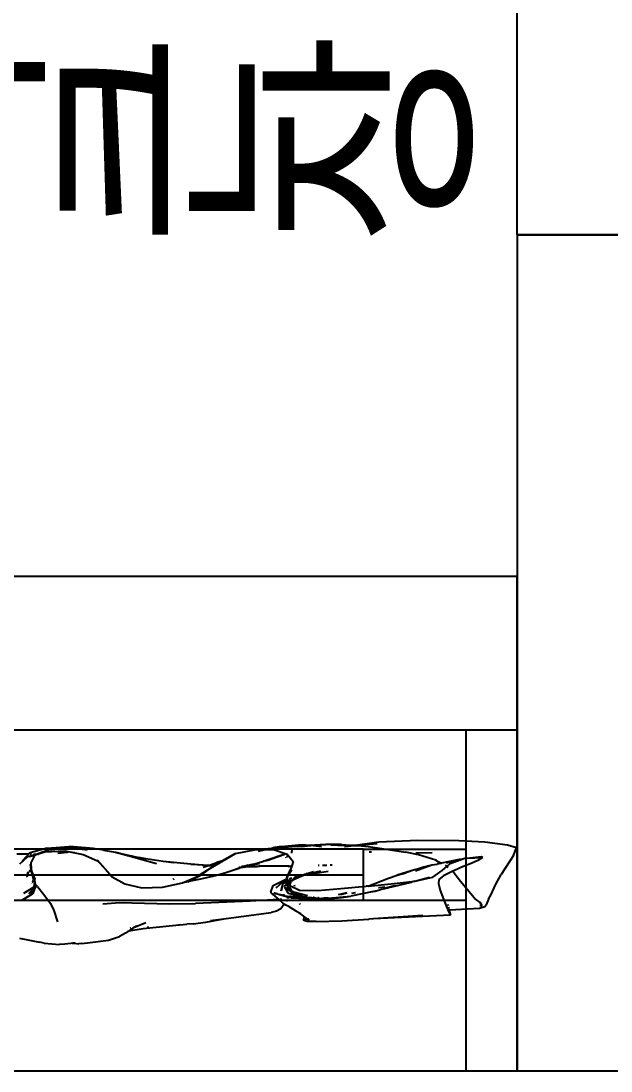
# Model space of a CAD drawing. Header units: millimetres. Extents: x -41292 to 298682, y -22072 to 33155.
# Drawn here: x 33644 to 33990, y 1091 to 1706 of the extents above; entities that cross this region are included whole.
import ezdxf

# ---------------------------------------------------------------- set-up
doc = ezdxf.new("R2010")
doc.units = ezdxf.units.MM
for name, color, linetype in [('0-ELC TEXT', 7, 'Continuous'), ('벽1', 2, 'Continuous'), ('창호', 4, 'Continuous'), ('틀', 8, 'Continuous')]:
    doc.layers.add(name, color=color, linetype=linetype)
doc.styles.add('코레일둥고', font='@Microsoft JhengHei Light.ttf')

# ---------------------------------------------------------------- blocks, each defined once
blk = doc.blocks.new('AHSISHEUD')
for p, q in [((34562.05, 19228.67), (34562.05, 19528.67)), ((34562.05, 19228.67), (34672.05, 19228.67)), ((34562.05, 19228.67), (34562.05, 19028.67)), ((34112.05, 19028.67), (34562.05, 19028.67)), ((34562.05, 18738.67), (34562.05, 19028.67)), ((34423.79, 18870.3), (34434.22, 18871.17)), ((34439.35, 18870.79), (34432.58, 18870.15)), ((34434.22, 18871.17), (34432.98, 18870.42)), ((34433.39, 18870.13), (34439.35, 18870.79)), ((34433.96, 18870.49), (34439.69, 18870.89)), ((34438.16, 18871.05), (34434.22, 18871.17)), ((34435.49, 18870.31), (34439.35, 18870.79)), ((34435.49, 18870.31), (34441.16, 18870.74)), ((34439.69, 18870.89), (34438.16, 18871.05)), ((34439.86, 18870.88), (34439.35, 18870.79)), ((34440.21, 18870.84), (34439.35, 18870.79)), ((34439.69, 18870.89), (34439.86, 18870.88)), ((34439.93, 18870.87), (34439.86, 18870.88)), ((34440.9, 18870.98), (34439.93, 18870.87)), ((34440.21, 18870.84), (34439.93, 18870.87)), ((34449.96, 18871.4), (34440.21, 18870.84)), ((34441.16, 18870.74), (34440.21, 18870.84)), ((34440.9, 18870.98), (34449.96, 18871.4)), ((34441.16, 18870.74), (34449.96, 18871.4)), ((34447.56, 18870.07), (34441.16, 18870.74)), ((34459.16, 18871.35), (34449.96, 18871.4)), ((34457.11, 18871.02), (34453.05, 18870.93)), ((34462.07, 18870.89), (34453.05, 18870.93)), ((34457.11, 18871.02), (34461.64, 18870.96)), ((34459.16, 18871.35), (34467, 18870.86)), ((34462.21, 18870.95), (34467, 18870.86)), ((34467, 18870.86), (34462.67, 18870.89)), ((34467, 18870.86), (34464.92, 18870.59)), ((34468.63, 18870.74), (34465.71, 18870.49)), ((34467, 18870.86), (34467.28, 18870.9)), ((34481.03, 18872.69), (34467.28, 18870.9)), ((34467.28, 18870.9), (34468.04, 18870.86)), ((34468.04, 18870.86), (34468.96, 18870.76)), ((34480.15, 18871.71), (34468.96, 18870.76)), ((34468.96, 18870.76), (34474.84, 18870.16)), ((34503.98, 18873.73), (34481.03, 18872.69)), ((34527.94, 18873.64), (34503.98, 18873.73)), ((34543.21, 18872.86), (34527.94, 18873.64)), ((34556.39, 18871.04), (34543.21, 18872.86)), ((34561.63, 18869.5), (34556.39, 18871.04)), ((34268.96, 18865.9), (34276.17, 18865.84)), ((34272.75, 18862.22), (34276.17, 18865.84)), ((34275.55, 18864.38), (34279.95, 18865.58)), ((34276.17, 18865.84), (34276.77, 18866.48)), ((34276.17, 18865.84), (34276.28, 18865.84)), ((34276.56, 18864.46), (34282.92, 18866.33)), ((34276.56, 18864.46), (34279.95, 18865.58)), ((34286.89, 18869.16), (34276.77, 18866.48)), ((34276.85, 18865.83), (34277.72, 18865.83)), ((34279.49, 18865.02), (34277.18, 18860.61)), ((34278.75, 18865.82), (34280.63, 18865.8)), ((34279.49, 18865.02), (34278.89, 18864.79)), ((34281.53, 18865.8), (34279.49, 18865.02)), ((34279.95, 18865.58), (34280.63, 18865.8)), ((34280.63, 18865.8), (34283.77, 18866.84)), ((34280.63, 18865.8), (34283.41, 18866.52)), ((34282.92, 18866.33), (34281.53, 18865.8)), ((34281.53, 18865.8), (34281.67, 18865.79)), ((34282.92, 18866.33), (34283.41, 18866.52)), ((34287.27, 18867.99), (34283.41, 18866.52)), ((34283.41, 18866.52), (34285.37, 18867.04)), ((34283.77, 18866.84), (34287.34, 18868.3)), ((34284.74, 18867.16), (34283.77, 18866.84)), ((34284.74, 18867.16), (34287.64, 18868.33)), ((34284.74, 18867.16), (34287.27, 18867.99)), ((34285.37, 18867.04), (34297.22, 18867.61)), ((34286.89, 18869.16), (34286.93, 18869.16)), ((34286.93, 18869.16), (34287.06, 18869.19)), ((34287.06, 18869.19), (34289.38, 18869.37)), ((34299.59, 18869.98), (34287.23, 18869.02)), ((34295.36, 18869.58), (34287.23, 18869.02)), ((34287.27, 18867.99), (34287.64, 18868.33)), ((34287.34, 18868.3), (34287.64, 18868.33)), ((34299.54, 18869.87), (34287.55, 18868.85)), ((34287.55, 18868.85), (34295.36, 18869.58)), ((34287.64, 18868.33), (34287.67, 18868.34)), ((34298.75, 18869.58), (34287.67, 18868.34)), ((34287.67, 18868.34), (34298.66, 18869.49)), ((34289.38, 18869.37), (34299.96, 18870.28)), ((34289.38, 18869.37), (34299.81, 18870.16)), ((34293.1, 18866.33), (34298.81, 18866.94)), ((34298.81, 18866.94), (34294.02, 18866.29)), ((34295.36, 18869.58), (34299.59, 18869.98)), ((34299.54, 18869.87), (34295.36, 18869.58)), ((34297.22, 18867.61), (34302.94, 18866.54)), ((34310.32, 18868.12), (34298.75, 18869.58)), ((34299.04, 18866.95), (34298.81, 18866.94)), ((34299.68, 18869.97), (34299.54, 18869.87)), ((34301.32, 18869.75), (34299.54, 18869.87)), ((34299.59, 18869.98), (34299.68, 18869.97)), ((34299.72, 18869.99), (34299.68, 18869.97)), ((34299.72, 18869.99), (34313.09, 18868.91)), ((34299.72, 18869.99), (34303.15, 18869.62)), ((34311.53, 18869.3), (34299.96, 18870.28)), ((34302.94, 18866.54), (34300.06, 18866.99)), ((34301.32, 18869.75), (34302.26, 18869.62)), ((34302.94, 18866.54), (34307.99, 18865.59)), ((34313.09, 18868.91), (34303.15, 18869.62)), ((34303.15, 18869.62), (34312.22, 18868.7)), ((34307.99, 18865.59), (34316.3, 18861.82)), ((34311.53, 18869.3), (34313.41, 18869.18)), ((34313.74, 18869.11), (34313.36, 18869.14)), ((34313.41, 18869.18), (34313.74, 18869.11)), ((34319.79, 18868.07), (34313.74, 18869.11)), ((34319.79, 18868.07), (34326.87, 18866.83)), ((34326.87, 18866.83), (34327.25, 18866.79)), ((34326.87, 18866.83), (34333.3, 18865.08)), ((34327.25, 18866.79), (34340.58, 18863.75)), ((34333.3, 18865.08), (34327.25, 18866.79)), ((34333.51, 18865.02), (34333.3, 18865.08)), ((34333.51, 18865.02), (34333.79, 18864.99)), ((34333.79, 18864.99), (34334.02, 18864.93)), ((34334.02, 18864.93), (34350.77, 18860.31)), ((34336.5, 18864.49), (34334.02, 18864.93)), ((34337.03, 18864.36), (34336.5, 18864.49)), ((34382.5, 18857.43), (34397.08, 18866.1)), ((34397.08, 18866.1), (34390.51, 18862.39)), ((34397.08, 18866.1), (34408.28, 18868.35)), ((34408.28, 18868.35), (34413.96, 18868.93)), ((34408.28, 18868.35), (34418.39, 18868.38)), ((34410.59, 18867.51), (34413.92, 18868.27)), ((34413.96, 18868.93), (34418.44, 18869.29)), ((34425.97, 18865.67), (34414.57, 18861.89)), ((34416.05, 18862.3), (34425.97, 18865.67)), ((34418.42, 18868.38), (34418.39, 18868.38)), ((34418.42, 18868.38), (34423.14, 18869.02)), ((34421.95, 18868.93), (34418.42, 18868.38)), ((34418.42, 18868.38), (34419.45, 18868.39)), ((34418.44, 18869.29), (34423.55, 18869.69)), ((34418.44, 18869.29), (34418.96, 18869.4)), ((34423.79, 18870.3), (34418.96, 18869.4)), ((34419.45, 18868.39), (34427.35, 18865.7)), ((34422.64, 18869.02), (34421.95, 18868.93)), ((34423.55, 18869.69), (34430.22, 18870.23)), ((34427.23, 18864.4), (34428.21, 18864.57)), ((34427.35, 18865.7), (34428.3, 18864.58)), ((34428.21, 18864.57), (34428.3, 18864.58)), ((34428.3, 18864.58), (34428.53, 18864.31)), ((34430.14, 18868.48), (34429.96, 18866.3)), ((34430.22, 18870.23), (34432.98, 18870.42)), ((34431.69, 18870.18), (34431.61, 18870.18)), ((34431.69, 18870.18), (34432.85, 18870.35)), ((34432.58, 18870.15), (34432.53, 18870.15)), ((34432.85, 18870.35), (34432.58, 18870.15)), ((34432.85, 18870.35), (34433.96, 18870.49)), ((34432.98, 18870.42), (34432.85, 18870.35)), ((34432.98, 18870.42), (34433.96, 18870.49)), ((34461.16, 18870.1), (34460.9, 18870.08)), ((34464.39, 18870.52), (34461.16, 18870.1)), ((34465, 18870.43), (34461.16, 18870.1)), ((34474.84, 18870.16), (34480.24, 18869.51)), ((34475.36, 18867.07), (34476.77, 18867.14)), ((34480.24, 18869.51), (34496.71, 18867)), ((34504.29, 18865.38), (34496.71, 18867)), ((34512.29, 18866.6), (34502.75, 18866.31)), ((34514.4, 18862.22), (34504.29, 18865.38)), ((34559.99, 18864.94), (34552.81, 18853.9)), ((34559.99, 18864.94), (34561.63, 18869.5)), ((34270.88, 18860.12), (34272.63, 18861.72)), ((34272.56, 18861.4), (34272.63, 18861.72)), ((34272.63, 18861.72), (34272.75, 18862.22)), ((34272.63, 18861.72), (34272.72, 18861.81)), ((34272.71, 18861.52), (34272.72, 18861.81)), ((34272.72, 18861.81), (34275.55, 18864.38)), ((34272.72, 18861.81), (34272.75, 18862.22)), ((34273.4, 18862.07), (34273.4, 18862.05)), ((34277.05, 18859.79), (34277.04, 18859.71)), ((34277.68, 18855.6), (34277.04, 18859.71)), ((34277.04, 18859.71), (34277.54, 18857.02)), ((34277.18, 18860.61), (34277.54, 18857.02)), ((34316.3, 18861.82), (34320.79, 18857.15)), ((34320.79, 18857.15), (34316.31, 18862.28)), ((34344.66, 18863), (34340.58, 18863.75)), ((34340.58, 18863.75), (34341.83, 18863.46)), ((34344.66, 18863), (34341.83, 18863.46)), ((34354.78, 18861.47), (34344.66, 18863)), ((34360.72, 18860.57), (34354.78, 18861.47)), ((34370.98, 18859.9), (34354.78, 18861.47)), ((34380.14, 18859.01), (34370.98, 18859.9)), ((34370.98, 18859.9), (34381.87, 18859.28)), ((34378.18, 18858.02), (34381.05, 18859)), ((34380.14, 18859.01), (34381.05, 18859)), ((34381.05, 18859), (34381.87, 18859.28)), ((34381.05, 18859), (34384.89, 18858.91)), ((34381.87, 18859.28), (34386.26, 18860.79)), ((34381.87, 18859.28), (34385.19, 18859.09)), ((34384.89, 18858.91), (34382.5, 18857.43)), ((34384.89, 18858.91), (34385.19, 18859.09)), ((34389.56, 18861.8), (34385.19, 18859.09)), ((34389.56, 18861.8), (34386.26, 18860.79)), ((34390.51, 18862.39), (34389.56, 18861.8)), ((34400.39, 18858.45), (34400.36, 18858.43)), ((34400.39, 18858.45), (34400.48, 18858.45)), ((34400.53, 18858.5), (34400.48, 18858.45)), ((34400.48, 18858.45), (34401.51, 18858.45)), ((34400.53, 18858.5), (34400.58, 18858.52)), ((34400.55, 18858.51), (34400.58, 18858.52)), ((34400.58, 18858.52), (34400.89, 18858.52)), ((34400.7, 18858.57), (34400.73, 18858.58)), ((34400.7, 18858.57), (34400.78, 18858.58)), ((34400.73, 18858.58), (34400.78, 18858.58)), ((34400.78, 18858.58), (34402.91, 18858.84)), ((34400.78, 18858.58), (34400.89, 18858.52)), ((34402.13, 18858.46), (34400.86, 18858.02)), ((34400.89, 18858.52), (34401.18, 18858.52)), ((34400.96, 18858.68), (34403.66, 18859.04)), ((34401.33, 18858.53), (34401.18, 18858.52)), ((34401.33, 18858.53), (34401.53, 18858.56)), ((34401.53, 18858.56), (34401.63, 18858.56)), ((34401.6, 18858.06), (34403.18, 18858.52)), ((34401.66, 18858.58), (34401.63, 18858.56)), ((34401.63, 18858.56), (34401.73, 18858.51)), ((34401.84, 18858.58), (34401.66, 18858.58)), ((34401.73, 18858.51), (34401.86, 18858.55)), ((34401.84, 18858.58), (34401.98, 18858.58)), ((34401.86, 18858.55), (34401.84, 18858.58)), ((34408.99, 18858.53), (34402.02, 18858.09)), ((34402.27, 18858.51), (34402.13, 18858.46)), ((34402.13, 18858.46), (34402.71, 18858.46)), ((34402.25, 18858.15), (34403.4, 18858.5)), ((34402.27, 18858.51), (34402.49, 18858.58)), ((34402.27, 18858.51), (34402.71, 18858.46)), ((34403.39, 18858.89), (34402.49, 18858.58)), ((34402.84, 18858.5), (34402.49, 18858.58)), ((34402.49, 18858.58), (34403.1, 18858.58)), ((34402.71, 18858.46), (34402.84, 18858.5)), ((34402.94, 18858.53), (34402.84, 18858.5)), ((34403.1, 18858.58), (34403.12, 18858.59)), ((34403.44, 18858.6), (34403.18, 18858.52)), ((34403.4, 18858.5), (34403.18, 18858.52)), ((34403.92, 18859.08), (34403.39, 18858.89)), ((34403.39, 18858.89), (34404.18, 18858.99)), ((34403.47, 18858.52), (34403.4, 18858.5)), ((34405.92, 18859.47), (34403.44, 18858.6)), ((34403.44, 18858.6), (34403.68, 18858.58)), ((34403.47, 18858.52), (34403.68, 18858.58)), ((34405.24, 18858.48), (34403.47, 18858.52)), ((34403.68, 18858.58), (34403.78, 18858.61)), ((34403.78, 18858.61), (34405.91, 18859.25)), ((34403.78, 18858.61), (34410.95, 18858.84)), ((34403.78, 18858.61), (34408.99, 18858.53)), ((34404.43, 18859.25), (34403.92, 18859.08)), ((34403.92, 18859.08), (34405.02, 18859.23)), ((34404.18, 18858.99), (34405.02, 18859.23)), ((34404.61, 18859.05), (34404.18, 18858.99)), ((34405.92, 18859.47), (34405.02, 18859.23)), ((34405.24, 18858.48), (34408.99, 18858.53)), ((34405.91, 18859.25), (34405.41, 18859.18)), ((34405.91, 18859.25), (34413.61, 18861.57)), ((34411.27, 18860.07), (34405.91, 18859.25)), ((34405.92, 18859.47), (34407.91, 18860.09)), ((34408.99, 18858.53), (34409.09, 18858.53)), ((34409.09, 18858.53), (34409.61, 18858.57)), ((34409.61, 18858.57), (34409.65, 18858.57)), ((34409.65, 18858.57), (34409.73, 18858.57)), ((34409.73, 18858.57), (34411.23, 18858.67)), ((34416.72, 18858.64), (34409.73, 18858.57)), ((34410.98, 18860.89), (34413.75, 18861.66)), ((34420.01, 18858.72), (34411.23, 18858.67)), ((34413.75, 18861.66), (34413.61, 18861.57)), ((34414.57, 18861.89), (34413.75, 18861.66)), ((34414.57, 18861.89), (34416.05, 18862.3)), ((34420.01, 18858.72), (34416.72, 18858.64)), ((34421, 18858.71), (34420.01, 18858.72)), ((34421.8, 18858.73), (34421, 18858.71)), ((34428.45, 18858.77), (34421.8, 18858.73)), ((34427.05, 18863.6), (34426.86, 18864.24)), ((34428.53, 18864.31), (34427.06, 18864.32)), ((34428.45, 18858.77), (34428.41, 18858.91)), ((34428.62, 18858.19), (34428.45, 18858.77)), ((34428.52, 18858.77), (34428.45, 18858.77)), ((34428.52, 18858.77), (34429.32, 18858.79)), ((34428.53, 18864.31), (34430.99, 18861.42)), ((34429.33, 18858.94), (34429.32, 18858.89)), ((34429.32, 18858.89), (34429.32, 18858.79)), ((34429.32, 18858.79), (34430.12, 18858.81)), ((34429.32, 18858.79), (34429.33, 18858.2)), ((34430.12, 18858.81), (34429.42, 18856.71)), ((34430.99, 18861.42), (34430.12, 18858.81)), ((34445.56, 18859.22), (34446.16, 18859.24)), ((34448.1, 18859.29), (34450.63, 18859.36)), ((34452.51, 18859.41), (34453.83, 18859.45)), ((34502.45, 18855.96), (34512.2, 18859.51)), ((34510.13, 18858.82), (34502.45, 18855.96)), ((34507.18, 18858.25), (34510.13, 18858.82)), ((34510.13, 18858.82), (34512.2, 18859.51)), ((34512.2, 18859.51), (34515.33, 18859.96)), ((34514.4, 18862.22), (34514.66, 18862.09)), ((34514.66, 18862.09), (34514.52, 18862.62)), ((34514.66, 18862.09), (34517.74, 18860.52)), ((34515.49, 18860), (34515.33, 18859.96)), ((34515.49, 18860), (34517.55, 18860.48)), ((34516.96, 18860.21), (34515.49, 18860)), ((34516.96, 18860.21), (34516.99, 18860.22)), ((34517.74, 18860.52), (34517.55, 18860.48)), ((34528.19, 18862.55), (34517.74, 18860.52)), ((34518.13, 18856.14), (34520.88, 18858.53)), ((34519.86, 18859.2), (34520.47, 18858.8)), ((34520.66, 18860.6), (34522.25, 18861.01)), ((34520.88, 18858.53), (34522.84, 18860.23)), ((34520.88, 18858.53), (34521.63, 18858.03)), ((34522.25, 18861.01), (34528.19, 18862.55)), ((34522.25, 18861.01), (34523.61, 18861.21)), ((34522.84, 18860.23), (34531.38, 18863.31)), ((34528.92, 18862.7), (34528.19, 18862.55)), ((34531.06, 18858.67), (34528.72, 18857.79)), ((34528.92, 18862.7), (34531.46, 18863.4)), ((34535.06, 18860.28), (34531.06, 18858.67)), ((34531.38, 18863.31), (34541.85, 18863.85)), ((34531.38, 18863.31), (34532.9, 18863.46)), ((34531.46, 18863.4), (34532.9, 18863.46)), ((34532.9, 18863.46), (34541.07, 18864.28)), ((34532.9, 18863.46), (34541.85, 18863.85)), ((34538.96, 18861.93), (34535.06, 18860.28)), ((34541.85, 18863.85), (34538.96, 18861.93)), ((34541.07, 18864.28), (34541.85, 18863.85)), ((34275.36, 18852.45), (34274.9, 18853.05)), ((34274.9, 18852.97), (34275.33, 18852.38)), ((34274.96, 18853.57), (34274.95, 18853.52)), ((34275.52, 18852.91), (34274.95, 18853.52)), ((34274.95, 18853.52), (34275.54, 18852.96)), ((34275.11, 18855.03), (34275.85, 18853.88)), ((34276.01, 18854.34), (34275.37, 18855.24)), ((34276.11, 18855.3), (34276.26, 18855.04)), ((34276.2, 18855.31), (34276.15, 18855.31)), ((34276.2, 18855.31), (34276.3, 18855.15)), ((34276.28, 18855.11), (34276.3, 18855.15)), ((34277.23, 18855.51), (34276.6, 18856.63)), ((34276.6, 18856.63), (34277.16, 18855.49)), ((34277.54, 18857.02), (34277.68, 18855.6)), ((34277.54, 18857.02), (34277.69, 18856.15)), ((34277.69, 18856.15), (34277.68, 18855.6)), ((34278.08, 18854.01), (34277.68, 18855.6)), ((34279.71, 18851.11), (34277.69, 18856.15)), ((34277.69, 18856.15), (34278.23, 18853.75)), ((34278.23, 18853.75), (34278.08, 18854.01)), ((34278.28, 18853.23), (34278.08, 18854.01)), ((34279.45, 18851.59), (34278.23, 18853.75)), ((34278.23, 18853.75), (34278.4, 18852.98)), ((34278.28, 18853.23), (34278.4, 18852.98)), ((34278.88, 18850.82), (34278.28, 18853.23)), ((34278.4, 18852.98), (34279.22, 18851.32)), ((34278.4, 18852.98), (34278.88, 18850.82)), ((34320.79, 18857.15), (34324.96, 18852.38)), ((34324.96, 18852.38), (34332.31, 18848.33)), ((34366.17, 18848.88), (34374.3, 18852.4)), ((34376.49, 18852.98), (34369.84, 18849.66)), ((34372.96, 18851.58), (34374.3, 18852.4)), ((34374.3, 18852.4), (34382.5, 18857.43)), ((34374.3, 18852.4), (34375.14, 18852.76)), ((34375.14, 18852.76), (34382.5, 18857.43)), ((34381.82, 18852.28), (34375.68, 18850.89)), ((34376.49, 18852.98), (34382.5, 18857.43)), ((34385.42, 18853.04), (34381.82, 18852.28)), ((34391.4, 18854.75), (34385.42, 18853.04)), ((34396.11, 18856.38), (34391.4, 18854.75)), ((34400.86, 18858.02), (34396.11, 18856.38)), ((34399.26, 18857.38), (34396.11, 18856.38)), ((34399.64, 18857.94), (34399.06, 18857.9)), ((34399.55, 18857.45), (34399.26, 18857.38)), ((34402.02, 18858.09), (34399.55, 18857.45)), ((34401.6, 18858.06), (34399.55, 18857.45)), ((34401.41, 18858.05), (34400.86, 18858.02)), ((34402.02, 18858.09), (34401.6, 18858.06)), ((34402.25, 18858.15), (34402.02, 18858.09)), ((34427.27, 18852.14), (34427.29, 18852.18)), ((34427.29, 18852.18), (34427.39, 18852.32)), ((34427.34, 18851.64), (34427.39, 18852.32)), ((34427.39, 18852.32), (34430.12, 18856.84)), ((34427.39, 18852.32), (34429.42, 18856.71)), ((34427.39, 18852.32), (34427.46, 18851.28)), ((34431.95, 18852.38), (34431.75, 18852.1)), ((34431.95, 18852.38), (34432.01, 18852.39)), ((34432.64, 18853.11), (34432.01, 18852.39)), ((34432.09, 18851.2), (34435.87, 18853.86)), ((34432.09, 18851.2), (34435.49, 18852.85)), ((34435.49, 18852.85), (34437.49, 18853.54)), ((34435.49, 18852.85), (34436.47, 18853.33)), ((34436.47, 18853.33), (34451.41, 18855.79)), ((34437.53, 18853.64), (34436.47, 18853.33)), ((34437.49, 18853.54), (34436.47, 18853.33)), ((34436.47, 18853.33), (34436.73, 18853.46)), ((34436.73, 18853.46), (34437.24, 18853.7)), ((34436.73, 18853.46), (34437.53, 18853.64)), ((34442.71, 18855.34), (34437.24, 18853.7)), ((34437.24, 18853.7), (34439.16, 18854.64)), ((34438.54, 18853.79), (34437.49, 18853.54)), ((34437.96, 18853.7), (34437.49, 18853.54)), ((34437.96, 18853.7), (34437.53, 18853.64)), ((34438.26, 18853.81), (34437.96, 18853.7)), ((34438.54, 18853.79), (34437.96, 18853.7)), ((34446.83, 18855.77), (34438.26, 18853.81)), ((34442.71, 18855.34), (34438.26, 18853.81)), ((34438.67, 18853.81), (34438.54, 18853.79)), ((34446.83, 18855.77), (34438.67, 18853.81)), ((34486.73, 18851.61), (34491.72, 18853.45)), ((34502.47, 18856.71), (34491.72, 18853.45)), ((34491.72, 18853.45), (34496.86, 18854.87)), ((34502.47, 18856.71), (34496.86, 18854.87)), ((34502.23, 18849.9), (34510.72, 18852.34)), ((34502.23, 18849.9), (34512.73, 18852.27)), ((34502.47, 18856.71), (34507.18, 18858.25)), ((34512.73, 18852.27), (34518.13, 18856.14)), ((34519.04, 18853.12), (34516.23, 18850.95)), ((34523.22, 18855.27), (34519.04, 18853.12)), ((34524.33, 18855.76), (34523.22, 18855.27)), ((34527.14, 18857.02), (34524.33, 18855.76)), ((34524.33, 18855.76), (34528.86, 18849.98)), ((34528.72, 18857.79), (34527.14, 18857.02)), ((34549.37, 18847.72), (34552.81, 18853.9)), ((34279.05, 18846.49), (34272.97, 18842.78)), ((34279.79, 18846.32), (34277.4, 18842.46)), ((34277.98, 18848.82), (34278.08, 18848.68)), ((34278.14, 18848.82), (34278.02, 18848.98)), ((34278.23, 18849.66), (34278.36, 18849.41)), ((34278.41, 18849.54), (34278.26, 18849.73)), ((34278.47, 18849.72), (34278.31, 18849.9)), ((34278.49, 18849.77), (34278.32, 18849.95)), ((34279.79, 18846.32), (34278.45, 18842.66)), ((34278.47, 18850.5), (34278.65, 18850.19)), ((34278.51, 18850.65), (34278.65, 18850.19)), ((34279.79, 18846.32), (34278.66, 18845.23)), ((34278.81, 18850.78), (34278.84, 18850.71)), ((34278.96, 18846), (34279.05, 18846.49)), ((34279.02, 18846.03), (34278.96, 18846)), ((34279.02, 18846.03), (34279.05, 18846.1)), ((34279.05, 18846.1), (34279.46, 18846.92)), ((34279.63, 18846.75), (34279.05, 18846.1)), ((34279.08, 18846.51), (34279.05, 18846.1)), ((34279.08, 18846.51), (34279.05, 18846.49)), ((34279.18, 18846.56), (34279.08, 18846.51)), ((34279.18, 18846.56), (34279.22, 18846.59)), ((34279.22, 18851.32), (34279.22, 18850.93)), ((34279.22, 18846.95), (34279.28, 18847.1)), ((34279.22, 18846.95), (34279.22, 18846.59)), ((34279.25, 18847.13), (34279.3, 18847.31)), ((34279.28, 18847.1), (34279.25, 18847.13)), ((34279.27, 18847.35), (34279.32, 18847.49)), ((34279.3, 18847.31), (34279.27, 18847.35)), ((34279.43, 18846.95), (34279.28, 18847.1)), ((34279.29, 18847.54), (34279.36, 18847.85)), ((34279.29, 18847.54), (34279.32, 18847.49)), ((34279.49, 18847.07), (34279.3, 18847.31)), ((34279.32, 18847.49), (34279.51, 18847.11)), ((34279.34, 18847.92), (34279.45, 18848.67)), ((34279.34, 18847.92), (34279.36, 18847.85)), ((34279.36, 18847.85), (34279.68, 18846.81)), ((34279.44, 18848.76), (34279.43, 18848.73)), ((34279.43, 18848.73), (34279.45, 18848.67)), ((34279.49, 18848.67), (34279.43, 18848.7)), ((34279.44, 18848.76), (34279.49, 18849.08)), ((34279.54, 18851.05), (34279.45, 18851.59)), ((34279.45, 18848.67), (34279.49, 18848.67)), ((34279.46, 18846.92), (34279.49, 18847.07)), ((34279.63, 18846.75), (34279.46, 18846.92)), ((34279.48, 18849.11), (34279.64, 18850.48)), ((34279.48, 18849.11), (34279.49, 18849.08)), ((34279.49, 18849.08), (34279.78, 18848.35)), ((34279.49, 18848.67), (34279.54, 18848.57)), ((34279.49, 18847.07), (34279.51, 18847.11)), ((34279.68, 18846.81), (34279.49, 18847.07)), ((34279.54, 18848.57), (34280.07, 18847.62)), ((34279.78, 18848.35), (34279.54, 18848.57)), ((34279.68, 18846.81), (34279.63, 18846.75)), ((34279.84, 18846.55), (34279.63, 18846.75)), ((34279.64, 18850.48), (34279.71, 18851.11)), ((34280.06, 18848.04), (34279.64, 18850.48)), ((34279.87, 18846.57), (34279.68, 18846.81)), ((34279.81, 18848.29), (34279.78, 18848.35)), ((34279.83, 18846.39), (34279.79, 18846.32)), ((34279.81, 18846.36), (34279.79, 18846.32)), ((34280.06, 18848.04), (34279.81, 18848.29)), ((34279.81, 18848.29), (34280.07, 18847.62)), ((34279.91, 18846.47), (34279.83, 18846.39)), ((34280.18, 18847.37), (34279.87, 18846.57)), ((34279.93, 18846.48), (34279.91, 18846.47)), ((34280.05, 18846.33), (34279.91, 18846.47)), ((34280.27, 18846.82), (34279.93, 18846.48)), ((34280.05, 18846.33), (34279.93, 18846.48)), ((34280.24, 18847.04), (34279.99, 18846.64)), ((34280.07, 18848.01), (34280.06, 18848.04)), ((34281.16, 18846.83), (34280.07, 18848.01)), ((34280.16, 18847.46), (34280.07, 18848.01)), ((34280.07, 18847.62), (34280.16, 18847.46)), ((34280.16, 18847.46), (34280.19, 18847.41)), ((34280.19, 18847.41), (34280.18, 18847.37)), ((34280.18, 18847.37), (34280.28, 18847.11)), ((34280.24, 18847.04), (34280.18, 18847.37)), ((34280.28, 18847.11), (34280.24, 18847.04)), ((34280.27, 18846.82), (34280.24, 18847.04)), ((34281.16, 18846.83), (34284.92, 18842.07)), ((34332.31, 18848.33), (34342.29, 18846)), ((34342.29, 18846), (34354.34, 18846.38)), ((34354.34, 18846.38), (34366.08, 18848.85)), ((34360.58, 18851), (34360.5, 18850.96)), ((34361.13, 18851.12), (34360.74, 18850.97)), ((34366.17, 18848.88), (34366.08, 18848.85)), ((34369.29, 18849.54), (34366.17, 18848.88)), ((34369.29, 18849.54), (34369.84, 18849.66)), ((34375.68, 18850.89), (34369.84, 18849.66)), ((34417.91, 18843.38), (34419.28, 18847.41)), ((34419.28, 18847.41), (34426.53, 18851.16)), ((34425.02, 18849.8), (34420.71, 18845.78)), ((34424.8, 18848.63), (34423.95, 18844.16)), ((34423.95, 18844.16), (34424.82, 18848.33)), ((34424.8, 18848.63), (34427.19, 18849.72)), ((34424.8, 18848.63), (34424.82, 18848.33)), ((34425.02, 18849.8), (34425.03, 18849.84)), ((34425.09, 18849.86), (34425.03, 18849.84)), ((34425.34, 18850.1), (34425.09, 18849.86)), ((34427.27, 18850.7), (34425.34, 18850.1)), ((34425.34, 18850.1), (34427.26, 18850.65)), ((34427.08, 18848.12), (34425.63, 18847.07)), ((34425.63, 18847.07), (34425.83, 18846.76)), ((34428.17, 18842.75), (34425.83, 18846.76)), ((34426.53, 18851.16), (34427.32, 18851.34)), ((34427.04, 18847.61), (34427.08, 18848.12)), ((34427.04, 18847.61), (34427.72, 18846.74)), ((34427.06, 18845.7), (34427.72, 18846.74)), ((34427.08, 18848.12), (34427.19, 18849.72)), ((34427.18, 18851.95), (34427.2, 18852.03)), ((34427.22, 18851.84), (34427.18, 18851.95)), ((34427.19, 18849.72), (34427.26, 18850.65)), ((34427.2, 18852.03), (34427.27, 18852.14)), ((34427.32, 18851.34), (34427.22, 18851.84)), ((34427.22, 18851.84), (34427.34, 18851.64)), ((34427.26, 18850.65), (34427.27, 18850.7)), ((34427.27, 18850.7), (34427.3, 18851.15)), ((34427.3, 18851.15), (34427.32, 18851.34)), ((34427.74, 18847.43), (34427.3, 18851.15)), ((34427.32, 18851.34), (34427.33, 18851.54)), ((34427.33, 18851.54), (34427.34, 18851.64)), ((34427.33, 18851.54), (34427.46, 18851.28)), ((34427.46, 18851.28), (34427.47, 18851.15)), ((34427.47, 18851.15), (34427.66, 18848.6)), ((34427.47, 18851.15), (34428.24, 18849.04)), ((34428.24, 18849.04), (34427.66, 18848.6)), ((34428.26, 18848.98), (34427.66, 18848.54)), ((34427.66, 18848.6), (34427.66, 18848.54)), ((34427.66, 18848.54), (34427.74, 18847.43)), ((34427.72, 18846.74), (34427.99, 18847.16)), ((34427.72, 18846.74), (34428.37, 18845.92)), ((34428.18, 18847.46), (34427.88, 18848.03)), ((34428.18, 18847.46), (34428.48, 18847.94)), ((34428.59, 18849.3), (34428.24, 18849.04)), ((34428.24, 18849.04), (34428.26, 18848.98)), ((34428.51, 18849.16), (34428.26, 18848.98)), ((34428.26, 18848.98), (34428.46, 18848.39)), ((34429.35, 18850.66), (34428.27, 18850.18)), ((34428.28, 18850.21), (34429.35, 18850.66)), ((34428.53, 18846.56), (34428.37, 18845.92)), ((34428.54, 18846.4), (34428.39, 18845.89)), ((34428.48, 18848.41), (34428.46, 18848.39)), ((34428.48, 18847.94), (34428.46, 18848.39)), ((34428.46, 18848.39), (34428.58, 18848.1)), ((34428.48, 18848.41), (34429.15, 18849.13)), ((34428.48, 18847.94), (34428.56, 18848.07)), ((34428.49, 18847.49), (34428.48, 18847.94)), ((34428.57, 18846.52), (34428.53, 18846.56)), ((34428.57, 18846.52), (34428.54, 18846.4)), ((34428.57, 18845.67), (34428.54, 18846.4)), ((34428.58, 18848.1), (34428.56, 18848.07)), ((34428.56, 18848.07), (34428.74, 18847.51)), ((34428.56, 18848.07), (34428.77, 18847.6)), ((34428.58, 18848.1), (34429.1, 18848.91)), ((34428.66, 18846.42), (34428.81, 18846.26)), ((34428.69, 18851.06), (34429.04, 18851.17)), ((34428.72, 18845.48), (34428.81, 18846.26)), ((34429.81, 18851.49), (34428.73, 18851.16)), ((34428.77, 18847.6), (34428.74, 18847.51)), ((34429.1, 18848.91), (34428.77, 18847.6)), ((34428.77, 18847.6), (34428.8, 18847.51)), ((34428.8, 18847.51), (34428.85, 18847.49)), ((34428.81, 18846.26), (34429.76, 18844.16)), ((34429.72, 18844.45), (34428.81, 18846.26)), ((34429.03, 18848.12), (34428.85, 18847.49)), ((34428.85, 18847.49), (34428.95, 18847.44)), ((34428.95, 18847.44), (34429.03, 18848.12)), ((34428.95, 18847.44), (34434.7, 18844.6)), ((34429, 18851.72), (34430.07, 18851.96)), ((34429.27, 18848.95), (34429.03, 18848.12)), ((34429.03, 18848.12), (34429.1, 18848.91)), ((34429.2, 18851.22), (34429.04, 18851.17)), ((34429.1, 18848.91), (34429.13, 18848.97)), ((34429.13, 18848.97), (34429.3, 18849.24)), ((34429.13, 18848.97), (34429.15, 18849.13)), ((34429.3, 18849.24), (34429.15, 18849.13)), ((34429.27, 18848.95), (34429.62, 18849.46)), ((34429.37, 18849.28), (34429.27, 18848.95)), ((34429.37, 18849.28), (34429.3, 18849.24)), ((34429.35, 18850.66), (34429.37, 18850.7)), ((34430.29, 18850.46), (34429.37, 18849.28)), ((34429.37, 18849.28), (34429.62, 18849.46)), ((34429.62, 18849.46), (34432.09, 18851.2)), ((34430.29, 18850.46), (34429.85, 18850.14)), ((34430.63, 18850.84), (34430.22, 18850.53)), ((34430.35, 18850.5), (34430.29, 18850.46)), ((34430.63, 18850.84), (34430.35, 18850.5)), ((34430.68, 18850.88), (34430.63, 18850.84)), ((34431.23, 18851.5), (34430.68, 18850.88)), ((34431.12, 18851.49), (34431.06, 18851.43)), ((34431.12, 18851.49), (34431.23, 18851.5)), ((34431.23, 18851.5), (34431.75, 18852.1)), ((34431.75, 18852.1), (34431.66, 18852.07)), ((34431.91, 18846.85), (34431.73, 18847.49)), ((34458.84, 18845.62), (34473.59, 18846.9)), ((34474.8, 18847.02), (34473.59, 18846.9)), ((34474.76, 18847.01), (34474.8, 18847.02)), ((34474.8, 18847.02), (34488.39, 18848.31)), ((34474.8, 18847.02), (34475.18, 18847.15)), ((34475.18, 18847.15), (34486.73, 18851.61)), ((34481.35, 18846.01), (34480.87, 18845.91)), ((34484.57, 18846.45), (34481.35, 18846.01)), ((34482.12, 18844.93), (34486.11, 18846.04)), ((34490.26, 18847.23), (34483.64, 18845.46)), ((34483.64, 18845.46), (34486.11, 18846.04)), ((34486.11, 18846.04), (34500.24, 18849.33)), ((34486.11, 18846.04), (34490.26, 18847.23)), ((34488.39, 18848.31), (34502.13, 18849.88)), ((34490.26, 18847.23), (34490.85, 18847.35)), ((34502.13, 18849.88), (34500.24, 18849.33)), ((34502.13, 18849.88), (34502.23, 18849.9)), ((34516.23, 18850.95), (34516.04, 18848.53)), ((34516.04, 18848.53), (34517.06, 18844.5)), ((34528.86, 18849.98), (34535.93, 18841.58)), ((34546.89, 18842.19), (34549.37, 18847.72)), ((34278.24, 18842.54), (34272.12, 18838.85)), ((34272.12, 18838.85), (34278.22, 18842.4)), ((34278.66, 18845.23), (34275.85, 18842.48)), ((34277.4, 18842.46), (34278.66, 18845.23)), ((34278.22, 18842.4), (34278.45, 18842.66)), ((34278.22, 18842.4), (34278.24, 18842.54)), ((34278.45, 18842.66), (34278.24, 18842.54)), ((34284.92, 18842.07), (34288.69, 18836.88)), ((34417.91, 18843.38), (34417.81, 18843.01)), ((34417.81, 18843.01), (34422.49, 18839.17)), ((34420.23, 18842.78), (34419.62, 18843.15)), ((34419.79, 18841.81), (34420.03, 18841.58)), ((34421.71, 18842.45), (34420.22, 18842.95)), ((34428.33, 18840.26), (34420.23, 18842.78)), ((34428.33, 18840.26), (34422.91, 18842.06)), ((34425.95, 18841.39), (34424.64, 18841.8)), ((34425.73, 18841.61), (34424.64, 18841.8)), ((34425.95, 18841.39), (34429.16, 18840.88)), ((34428.1, 18844.87), (34427.06, 18845.7)), ((34427.14, 18840.3), (34428.33, 18840.26)), ((34428.12, 18844.94), (34428.1, 18844.87)), ((34428.1, 18844.87), (34432.47, 18841.79)), ((34428.1, 18844.87), (34428.46, 18844.69)), ((34428.39, 18845.89), (34428.12, 18844.94)), ((34428.46, 18844.69), (34428.12, 18844.94)), ((34431.53, 18841.92), (34428.17, 18842.75)), ((34433.44, 18841.27), (34428.17, 18842.75)), ((34429.74, 18840.21), (34428.33, 18840.26)), ((34428.37, 18845.92), (34428.39, 18845.89)), ((34428.39, 18845.89), (34428.57, 18845.67)), ((34428.46, 18844.69), (34428.61, 18844.62)), ((34428.61, 18844.62), (34428.57, 18845.67)), ((34428.57, 18845.67), (34428.72, 18845.48)), ((34428.61, 18844.62), (34428.72, 18845.48)), ((34428.61, 18844.57), (34428.61, 18844.62)), ((34428.61, 18844.57), (34428.64, 18844.56)), ((34428.64, 18844.56), (34429.91, 18843.85)), ((34432.47, 18841.79), (34428.64, 18844.56)), ((34428.64, 18844.56), (34429.4, 18844.22)), ((34428.72, 18845.48), (34429.76, 18844.16)), ((34430.81, 18840.71), (34428.85, 18841.06)), ((34429.22, 18840.84), (34429.16, 18840.88)), ((34429.57, 18840.81), (34429.22, 18840.84)), ((34429.32, 18845.7), (34429.72, 18844.45)), ((34429.85, 18844.05), (34429.4, 18844.22)), ((34433.41, 18840.2), (34429.57, 18840.81)), ((34430.81, 18840.71), (34429.57, 18840.81)), ((34429.72, 18844.45), (34429.85, 18844.05)), ((34429.97, 18843.97), (34429.72, 18844.45)), ((34429.74, 18840.21), (34429.88, 18840.16)), ((34429.76, 18844.16), (34429.85, 18844.05)), ((34429.85, 18844.05), (34429.88, 18844.01)), ((34429.88, 18844.01), (34429.88, 18843.95)), ((34429.97, 18843.97), (34429.88, 18844.01)), ((34429.88, 18843.95), (34429.91, 18843.85)), ((34429.96, 18843.91), (34429.88, 18843.95)), ((34429.88, 18840.16), (34434.35, 18839.9)), ((34429.91, 18843.85), (34430.05, 18843.81)), ((34429.96, 18843.91), (34429.97, 18843.97)), ((34430.01, 18843.89), (34429.96, 18843.91)), ((34430.81, 18843.6), (34429.97, 18843.97)), ((34430.05, 18843.81), (34430.01, 18843.89)), ((34430.33, 18843.73), (34430.01, 18843.89)), ((34430.07, 18843.76), (34430.05, 18843.81)), ((34430.17, 18843.74), (34430.07, 18843.76)), ((34430.33, 18843.73), (34430.17, 18843.74)), ((34430.49, 18843.65), (34430.33, 18843.73)), ((34430.81, 18843.6), (34430.49, 18843.65)), ((34431.16, 18843.32), (34430.49, 18843.65)), ((34430.89, 18843.57), (34430.81, 18843.6)), ((34430.89, 18840.69), (34430.81, 18840.71)), ((34431.06, 18843.48), (34430.89, 18843.57)), ((34431.2, 18840.68), (34430.89, 18840.69)), ((34436.22, 18841.19), (34431.06, 18843.48)), ((34439.33, 18841.22), (34431.06, 18843.48)), ((34436.22, 18841.19), (34431.16, 18843.32)), ((34433.14, 18842.35), (34431.16, 18843.32)), ((34433.41, 18840.2), (34431.2, 18840.68)), ((34433.42, 18841.35), (34431.53, 18841.92)), ((34433.34, 18841.63), (34432.47, 18841.79)), ((34432.94, 18843.09), (34432.83, 18843.48)), ((34433.02, 18840.51), (34432.94, 18840.55)), ((34433.02, 18842.81), (34433, 18842.87)), ((34433.08, 18840.53), (34433.02, 18840.51)), ((34433.05, 18840.5), (34433.02, 18840.51)), ((34433.08, 18840.53), (34433.05, 18840.5)), ((34433.08, 18840.53), (34433.18, 18840.49)), ((34433.34, 18841.63), (34433.14, 18842.35)), ((34435.3, 18841.29), (34433.14, 18842.35)), ((34435.3, 18841.29), (34433.34, 18841.63)), ((34433.63, 18840.04), (34433.37, 18840.09)), ((34433.42, 18841.35), (34433.39, 18841.46)), ((34433.41, 18840.2), (34433.75, 18840.13)), ((34433.44, 18841.27), (34433.42, 18841.35)), ((34437.17, 18840.23), (34433.42, 18841.35)), ((34437.17, 18840.23), (34433.44, 18841.27)), ((34433.63, 18840.04), (34433.77, 18840.06)), ((34433.77, 18840.06), (34433.75, 18840.13)), ((34434.01, 18840.07), (34433.75, 18840.13)), ((34433.77, 18840.06), (34434.01, 18840.07)), ((34433.91, 18840.16), (34433.86, 18840.17)), ((34434.17, 18840.04), (34434.01, 18840.07)), ((34434.17, 18840.04), (34434.36, 18840.03)), ((34434.35, 18839.9), (34435.17, 18839.92)), ((34434.35, 18839.9), (34436.02, 18839.79)), ((34434.36, 18840.03), (34434.64, 18840.03)), ((34434.67, 18840.03), (34434.64, 18840.03)), ((34434.85, 18840.02), (34434.67, 18840.03)), ((34434.7, 18844.6), (34445.3, 18844.41)), ((34435.17, 18839.92), (34434.85, 18840.02)), ((34434.85, 18840.02), (34435.36, 18840)), ((34435.24, 18839.92), (34435.17, 18839.92)), ((34435.37, 18839.89), (34435.24, 18839.92)), ((34435.3, 18841.29), (34435.45, 18841.21)), ((34435.36, 18840), (34435.63, 18840.02)), ((34435.44, 18839.89), (34435.37, 18839.89)), ((34435.44, 18839.89), (34436.11, 18839.95)), ((34436.02, 18839.79), (34435.44, 18839.89)), ((34435.44, 18839.89), (34438.06, 18839.89)), ((34435.45, 18841.21), (34435.78, 18841.2)), ((34435.63, 18840.02), (34436.11, 18839.95)), ((34435.78, 18841.2), (34440.45, 18840.37)), ((34436.11, 18839.95), (34436.39, 18839.96)), ((34436.39, 18839.96), (34437.53, 18840)), ((34436.39, 18839.96), (34438.06, 18839.89)), ((34437.23, 18840.22), (34437.17, 18840.23)), ((34437.79, 18840.18), (34437.23, 18840.22)), ((34437.43, 18840.15), (34437.23, 18840.22)), ((34437.43, 18840.15), (34437.79, 18840.18)), ((34437.63, 18840.09), (34437.43, 18840.15)), ((34437.93, 18840.01), (34437.53, 18840)), ((34437.63, 18840.09), (34437.66, 18840.09)), ((34437.93, 18840.01), (34437.66, 18840.09)), ((34437.66, 18840.09), (34438.41, 18840.03)), ((34437.79, 18840.18), (34438.48, 18840.23)), ((34439.09, 18840.08), (34437.79, 18840.18)), ((34438, 18839.99), (34437.93, 18840.01)), ((34438.04, 18839.99), (34438, 18839.99)), ((34438.04, 18839.99), (34438.41, 18840.03)), ((34438.04, 18839.99), (34438.81, 18839.87)), ((34438.06, 18839.89), (34438.35, 18839.87)), ((34438.81, 18839.87), (34438.35, 18839.87)), ((34438.41, 18840.03), (34439.09, 18840.08)), ((34439.1, 18839.96), (34438.41, 18840.03)), ((34438.81, 18839.87), (34438.97, 18839.87)), ((34439.23, 18839.84), (34438.97, 18839.87)), ((34439.09, 18840.08), (34439.21, 18840.05)), ((34439.52, 18839.98), (34439.1, 18839.96)), ((34439.23, 18839.84), (34439.84, 18839.9)), ((34439.52, 18839.98), (34439.84, 18839.9)), ((34440.26, 18839.8), (34439.84, 18839.9)), ((34440.45, 18840.37), (34440.85, 18840.4)), ((34441.79, 18840.14), (34440.45, 18840.37)), ((34441.79, 18840.14), (34442.48, 18840.16)), ((34442.9, 18839.94), (34441.79, 18840.14)), ((34442.55, 18840.53), (34443.1, 18840.57)), ((34443.86, 18839.93), (34442.9, 18839.94)), ((34443.4, 18839.85), (34442.9, 18839.94)), ((34443.4, 18839.85), (34443.45, 18839.87)), ((34443.45, 18839.87), (34443.86, 18839.93)), ((34444.24, 18839.84), (34443.45, 18839.87)), ((34443.7, 18839.8), (34443.45, 18839.87)), ((34443.94, 18839.94), (34443.86, 18839.93)), ((34444.03, 18839.93), (34443.94, 18839.94)), ((34444.24, 18839.84), (34444.45, 18839.86)), ((34444.64, 18839.83), (34444.45, 18839.86)), ((34445.3, 18844.41), (34458.84, 18845.62)), ((34445.41, 18840.25), (34445.8, 18840.26)), ((34445.87, 18840.21), (34446.07, 18840.23)), ((34447.03, 18840.1), (34447.06, 18840.09)), ((34447.06, 18840.09), (34447.19, 18840.11)), ((34447.06, 18840.09), (34447.19, 18840.08)), ((34447.19, 18840.08), (34447.22, 18840.11)), ((34447.22, 18840.11), (34447.33, 18840.09)), ((34448.53, 18839.96), (34448.5, 18839.95)), ((34448.53, 18839.96), (34448.59, 18839.95)), ((34449.08, 18839.9), (34448.89, 18839.87)), ((34451.32, 18840.03), (34449.08, 18839.9)), ((34450.69, 18839.78), (34449.08, 18839.9)), ((34451.05, 18839.8), (34459.25, 18840.29)), ((34451.32, 18840.03), (34464.62, 18841.12)), ((34453.15, 18839.82), (34459.25, 18840.29)), ((34457.42, 18842.07), (34460.75, 18842.95)), ((34458.65, 18842.17), (34462.36, 18842.99)), ((34462.36, 18842.99), (34459.08, 18842.21)), ((34459.25, 18840.29), (34464.62, 18841.12)), ((34478.87, 18844.12), (34464.62, 18841.12)), ((34467.27, 18843.08), (34465.14, 18842.75)), ((34467.36, 18843.1), (34467.27, 18843.08)), ((34474.94, 18843.37), (34478.87, 18844.12)), ((34478.87, 18844.12), (34482.12, 18844.93)), ((34517.06, 18844.5), (34518.89, 18839.32)), ((34535.93, 18841.58), (34537.43, 18839.5)), ((34545.23, 18839.31), (34546.89, 18842.19)), ((34288.69, 18836.88), (34290.77, 18832.73)), ((34319.46, 18836.57), (34329.41, 18837.34)), ((34329.41, 18837.34), (34358.23, 18836.61)), ((34331.81, 18838.54), (34331.05, 18838.4)), ((34358.23, 18836.61), (34373.63, 18836.83)), ((34405.67, 18838.22), (34373.63, 18836.83)), ((34422.49, 18839.17), (34405.67, 18838.22)), ((34422.49, 18839.17), (34423.2, 18838.59)), ((34425.29, 18836.63), (34423.2, 18838.59)), ((34424.16, 18839.27), (34423.25, 18839.22)), ((34425.62, 18836.44), (34423.63, 18833.61)), ((34425.62, 18836.44), (34425.29, 18836.63)), ((34426.61, 18835.86), (34425.62, 18836.44)), ((34428.27, 18835.03), (34426.61, 18835.86)), ((34427.07, 18838.51), (34426.71, 18837.99)), ((34428.27, 18835.03), (34432.49, 18832.58)), ((34434.63, 18836.87), (34434.81, 18836.19)), ((34440.25, 18839.71), (34436.02, 18839.79)), ((34439.23, 18839.84), (34440.25, 18839.71)), ((34440.64, 18839.71), (34440.25, 18839.71)), ((34440.64, 18839.71), (34440.99, 18839.62)), ((34442.92, 18839.69), (34440.99, 18839.62)), ((34444.04, 18839.74), (34442.92, 18839.69)), ((34442.92, 18839.69), (34443.11, 18839.65)), ((34443.11, 18839.65), (34444.43, 18839.68)), ((34443.7, 18839.8), (34444.24, 18839.84)), ((34444.04, 18839.74), (34443.7, 18839.8)), ((34445.04, 18839.77), (34444.04, 18839.74)), ((34444.43, 18839.68), (34444.04, 18839.74)), ((34444.75, 18839.68), (34444.43, 18839.68)), ((34444.75, 18839.68), (34445.56, 18839.7)), ((34445.6, 18839.59), (34444.75, 18839.68)), ((34445.21, 18839.75), (34445.04, 18839.77)), ((34445.74, 18839.61), (34445.6, 18839.59)), ((34445.86, 18839.6), (34445.74, 18839.61)), ((34445.97, 18839.63), (34445.86, 18839.6)), ((34446.61, 18839.54), (34445.97, 18839.63)), ((34446.61, 18839.54), (34449.78, 18839.73)), ((34449.78, 18839.73), (34447.34, 18839.65)), ((34447.96, 18839.74), (34448.24, 18839.78)), ((34448.24, 18839.78), (34449.78, 18839.73)), ((34450.69, 18839.78), (34448.24, 18839.78)), ((34450.69, 18839.78), (34449.78, 18839.73)), ((34451.05, 18839.8), (34450.69, 18839.78)), ((34451.67, 18839.79), (34451.05, 18839.8)), ((34451.67, 18839.79), (34453.15, 18839.82)), ((34518.89, 18839.32), (34520.51, 18835.54)), ((34520.51, 18835.54), (34521.56, 18833.13)), ((34521.85, 18835.46), (34521.68, 18836.16)), ((34522.31, 18833.61), (34522.06, 18834.63)), ((34522.41, 18833.17), (34539.99, 18834)), ((34540.44, 18837.42), (34537.43, 18839.5)), ((34539.99, 18834), (34543.21, 18834.97)), ((34540.26, 18835.68), (34541.68, 18835.37)), ((34541.68, 18835.37), (34540.44, 18837.42)), ((34543.21, 18834.97), (34543.9, 18836)), ((34545.23, 18839.31), (34543.9, 18836)), ((34290.77, 18832.73), (34292.81, 18826.16)), ((34379.65, 18825.87), (34390.21, 18827.8)), ((34382.56, 18826.85), (34390.21, 18827.8)), ((34390.21, 18827.8), (34390.37, 18827.82)), ((34390.37, 18827.82), (34417.96, 18831.62)), ((34421.08, 18832.34), (34417.96, 18831.62)), ((34423.63, 18833.61), (34421.08, 18832.34)), ((34432.49, 18832.58), (34435.39, 18830.9)), ((34432.49, 18832.58), (34437, 18829.33)), ((34437, 18829.33), (34437.13, 18828.18)), ((34438.89, 18827.96), (34437, 18829.33)), ((34437.13, 18828.18), (34437, 18827.43)), ((34438.89, 18827.96), (34437.41, 18826.9)), ((34439.29, 18827.63), (34438.47, 18827.54)), ((34439.06, 18827.84), (34438.89, 18827.96)), ((34439.06, 18827.84), (34439.29, 18827.63)), ((34439.84, 18827.7), (34439.29, 18827.63)), ((34439.29, 18827.63), (34439.72, 18827.26)), ((34440.33, 18827.61), (34439.72, 18827.26)), ((34459.48, 18826.75), (34475.3, 18827.72)), ((34475.34, 18827.73), (34475.3, 18827.72)), ((34477.91, 18827.9), (34475.34, 18827.73)), ((34522.95, 18829.99), (34477.91, 18827.9)), ((34506.81, 18829.75), (34477.91, 18827.9)), ((34521.56, 18833.13), (34522.41, 18833.17)), ((34521.56, 18833.13), (34522.29, 18831.43)), ((34522.29, 18831.43), (34522.95, 18829.99)), ((34522.57, 18832.55), (34522.41, 18833.17)), ((34522.82, 18831.29), (34522.57, 18832.55)), ((34522.96, 18830.45), (34522.82, 18831.29)), ((34522.95, 18829.99), (34522.96, 18830.45)), ((34337.01, 18822.38), (34334.74, 18820.77)), ((34334.74, 18820.77), (34343.12, 18822.25)), ((34335.43, 18822.3), (34336.05, 18822.56)), ((34344.6, 18825.48), (34337.01, 18822.38)), ((34337.83, 18823.23), (34339.7, 18823.85)), ((34343.12, 18822.25), (34362.18, 18824.22)), ((34345.59, 18823.03), (34346.33, 18823.08)), ((34346.36, 18823.09), (34346.33, 18823.08)), ((34362.18, 18824.22), (34368.56, 18824.68)), ((34362.18, 18824.22), (34365.2, 18824.53)), ((34372.4, 18824.98), (34368.56, 18824.68)), ((34372.4, 18824.98), (34379.65, 18825.87)), ((34437, 18827.43), (34436.84, 18827.03)), ((34437.41, 18826.9), (34436.84, 18827.03)), ((34437.41, 18826.9), (34438.47, 18827.54)), ((34439.15, 18826.37), (34437.41, 18826.9)), ((34444.44, 18826.27), (34439.15, 18826.37)), ((34444.44, 18826.27), (34459.48, 18826.75)), ((34270.7, 18816.48), (34282.33, 18814.1)), ((34312.05, 18814), (34322.67, 18815.42)), ((34322.67, 18815.42), (34329.14, 18817.56)), ((34332.78, 18819.39), (34329.14, 18817.56)), ((34334.74, 18820.77), (34332.78, 18819.39)), ((34334.01, 18820.65), (34334.74, 18820.77)), ((34285.09, 18813.63), (34282.33, 18814.1)), ((34285.09, 18813.63), (34294.02, 18812.88)), ((34297.21, 18813.04), (34294.02, 18812.88)), ((34302.46, 18813.52), (34297.21, 18813.04)), ((34301.34, 18813.64), (34302.46, 18813.52)), ((34303.23, 18813.58), (34301.87, 18813.72)), ((34303.23, 18813.58), (34302.46, 18813.52)), ((34302.46, 18813.52), (34305.3, 18813.2)), ((34307.2, 18813.3), (34305.3, 18813.2)), ((34307.2, 18813.3), (34312.05, 18814)), ((34562.05, 18738.67), (29762.05, 18738.67)), ((34672.05, 18738.67), (34562.05, 18738.67))]:
    blk.add_line(p, q)

msp = doc.modelspace()

# ---------------------------------------------------------------- linework, layer by layer
at = {"layer": '벽1'}
for p, q in [((33934.67, 1580.58), (33934.67, 1290.58)), ((34045.44, 1580.58), (33934.67, 1580.58)), ((33934.67, 1090.58), (33934.67, 1290.58)), ((34044.67, 1090.58), (33934.67, 1090.58))]:
    msp.add_line(p, q, dxfattribs=at)
at = {"layer": '창호'}
for p, q in [((33844.67, 1220.58), (31564.67, 1220.58)), ((33844.67, 1190.58), (31564.67, 1190.58))]:
    msp.add_line(p, q, dxfattribs=at)
at = {"layer": '틀'}
for p, q in [((29134.67, 1290.58), (33934.67, 1290.58)), ((33904.67, 1290.58), (33904.67, 1090.58)), ((33934.67, 1290.58), (33934.67, 1090.58)), ((31564.67, 1205.58), (33844.67, 1205.58)), ((33934.67, 1090.58), (29134.67, 1090.58))]:
    msp.add_line(p, q, dxfattribs=at)
msp.add_lwpolyline([(33844.67, 1190.58), (33844.67, 1220.58), (33904.67, 1220.58), (33904.67, 1190.58)], close=True, dxfattribs=at)

# ---------------------------------------------------------------- block references
msp.add_blockref('AHSISHEUD', (-627.37, -17648.09))

# ---------------------------------------------------------------- texts
at = {"layer": '0-ELC TEXT', "style": '코레일둥고'}
msp.add_text('키큰장', height=100, dxfattribs=at).set_placement((33527.55, 1590.11))

doc.saveas('drawing.dxf')
